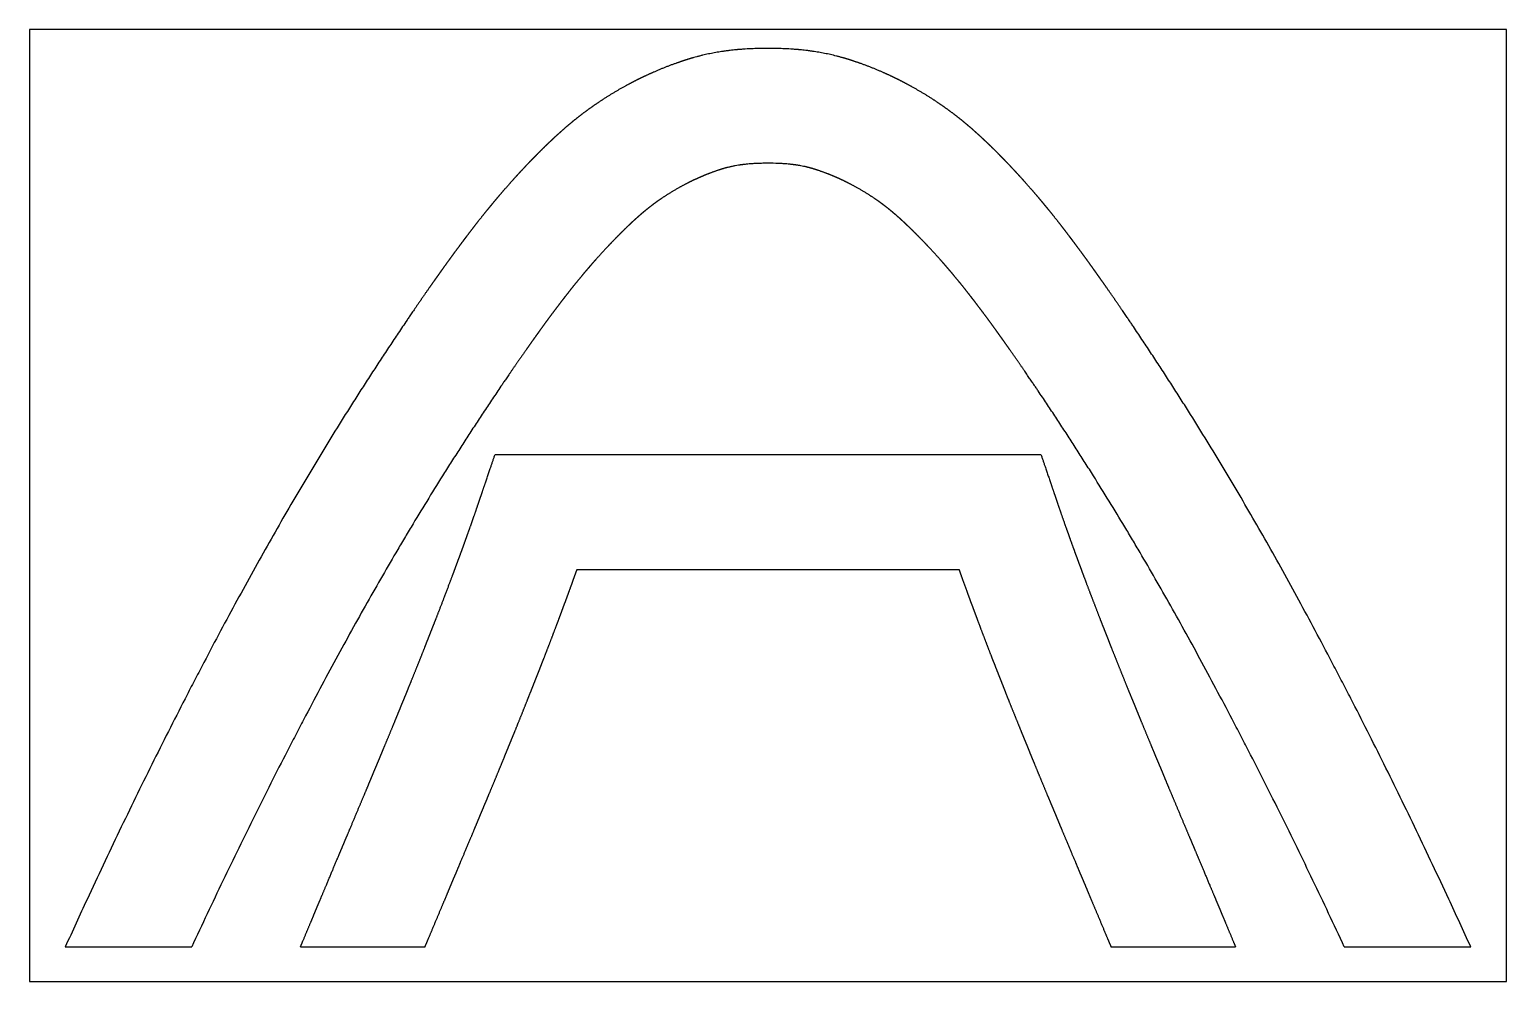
# Model space of a CAD drawing. Header units: inches. Extents: x -1514 to 1282, y -2074 to 286.
# Drawn here: x -20.04 to 24.96, y -882.02 to -853.02 of the extents above; entities that cross this region are included whole.
import ezdxf

# ---------------------------------------------------------------- set-up
doc = ezdxf.new("R2010")
doc.units = ezdxf.units.IN
doc.header["$LTSCALE"] = 0.1
doc.header["$MEASUREMENT"] = 0
doc.layers.add('pic', color=1, linetype='Continuous')

msp = doc.modelspace()

# ---------------------------------------------------------------- linework, layer by layer
at = {"color": 7, "linetype": 'Continuous', "lineweight": 25}
msp.add_line((-3.35546, -869.46911), (8.27769, -869.46911), dxfattribs=at)
for p, q in [((-18.94983, -880.97222), (-15.09884, -880.97222)), ((-11.78481, -880.97222), (-7.99056, -880.97222)), ((12.91285, -880.97222), (16.7071, -880.97222)), ((20.02109, -880.97222), (23.87209, -880.97222))]:
    msp.add_line(p, q)
msp.add_lwpolyline([(-5.85543, -865.96911), (10.77775, -865.96911)], dxfattribs=at)
for points, degree, knots in [([(1.5277, -853.63761), (1.52606, -853.63777), (1.52299, -853.63805), (1.51521, -853.63878), (1.5024, -853.63999), (1.47633, -853.6425), (1.42498, -853.64761), (1.35244, -853.65535), (1.28138, -853.66367), (1.22455, -853.67082), (1.18344, -853.67624), (1.13771, -853.68257), (1.07842, -853.69114), (0.97393, -853.70722), (0.8267, -853.7326), (0.64537, -853.76849), (0.49793, -853.80161), (0.39249, -853.82752), (0.33096, -853.84333), (0.27473, -853.85819), (0.21876, -853.87361), (0.16791, -853.88806), (0.14267, -853.89532), (0.12715, -853.89982), (0.12114, -853.90157), (0.11792, -853.9025)], 3, [-0.00256224, -0.00256224, -0.00256224, -0.00256224, 0.00137667, 0.00531558, 0.0131934, 0.02894904, 0.06046033, 0.1234829, 0.18650547, 0.21801676, 0.24952804, 0.28103933, 0.31255061, 0.37557318, 0.50161833, 0.62766347, 0.75370861, 0.81673118, 0.84824247, 0.87975376, 0.94277633, 0.97428761, 0.99004326, 0.99792108, 1.0057989, 1.0057989, 1.0057989, 1.0057989]), ([(3.39409, -853.6376), (3.39186, -853.6374), (3.38769, -853.63702), (3.37697, -853.63607), (3.35935, -853.63452), (3.32342, -853.63146), (3.25249, -853.6258), (3.11167, -853.61601), (2.837, -853.60223), (2.57116, -853.59783), (2.3499, -853.59878), (2.19925, -853.60075), (2.00733, -853.60606), (1.81001, -853.61597), (1.66933, -853.62578), (1.5982, -853.63147), (1.56265, -853.63451), (1.54459, -853.6361), (1.53589, -853.63687), (1.53037, -853.63737), (1.52868, -853.63752), (1.5277, -853.63761)], 3, [-0.0000823108, -0.0000823108, -0.0000823108, -0.0000823108, 0.0000672165, 0.0002167438, 0.0005157983, 0.0011139075, 0.0023101257, 0.0047025622, 0.0094874352, 0.0190571811, 0.0214496176, 0.0238420541, 0.0286269271, 0.0334118, 0.0358042365, 0.0370004548, 0.0375985639, 0.0378976185, 0.0380471457, 0.0381219094, 0.038196673, 0.038196673, 0.038196673, 0.038196673]), ([(4.80217, -853.90188), (4.79876, -853.90089), (4.79227, -853.89901), (4.77674, -853.89452), (4.75133, -853.88722), (4.71576, -853.8771), (4.67454, -853.86559), (4.63502, -853.85482), (4.59, -853.84292), (4.53064, -853.82763), (4.42577, -853.80173), (4.27652, -853.76804), (4.09396, -853.73186), (3.94633, -853.70655), (3.84109, -853.69051), (3.7814, -853.68197), (3.7351, -853.67563), (3.69468, -853.67036), (3.63837, -853.66333), (3.56801, -853.65516), (3.49605, -853.64752), (3.44508, -853.64245), (3.41918, -853.63996), (3.40646, -853.63876), (3.39872, -853.63803), (3.3957, -853.63775), (3.39409, -853.6376)], 3, [-0.00557581, -0.00557581, -0.00557581, -0.00557581, 0.00230206, 0.01017994, 0.02593569, 0.05744719, 0.08895869, 0.12047019, 0.1519817, 0.1834932, 0.2465162, 0.37256221, 0.49860822, 0.62465422, 0.68767723, 0.71918873, 0.75070023, 0.78221173, 0.81372324, 0.87674624, 0.93976924, 0.97128075, 0.9870365, 0.99491437, 0.99885331, 1.00279225, 1.00279225, 1.00279225, 1.00279225]), ([(0.11792, -853.9025), (0.11143, -853.90443), (0.09358, -853.90977), (0.06765, -853.91759), (0.01544, -853.93354), (-0.08866, -853.96626), (-0.29638, -854.03509), (-0.61768, -854.15254), (-0.93652, -854.28349), (-1.14035, -854.37406), (-1.25313, -854.42605), (-1.34378, -854.46886), (-1.43072, -854.51087), (-1.53919, -854.56447), (-1.73288, -854.6634), (-2.02957, -854.82507), (-2.3198, -854.99699), (-2.52369, -855.12535), (-2.68427, -855.23049), (-2.8465, -855.34105), (-3.00582, -855.45415), (-3.14326, -855.55572), (-3.24014, -855.62948), (-3.31773, -855.68977), (-3.39056, -855.74747), (-3.48206, -855.82129), (-3.60967, -855.92704), (-3.73693, -856.03613), (-3.81868, -856.10795), (-3.86389, -856.14813), (-3.90091, -856.1813), (-3.93279, -856.21006), (-3.9731, -856.24668), (-4.04579, -856.31336), (-4.15977, -856.41989), (-4.27503, -856.53014), (-4.34987, -856.60292), (-4.3915, -856.64372), (-4.4256, -856.67732), (-4.45576, -856.70718), (-4.4938, -856.74499), (-4.56212, -856.81334), (-4.66835, -856.92093), (-4.77448, -857.03019), (-4.85014, -857.10901), (-4.91108, -857.17301), (-4.96934, -857.23467), (-5.04237, -857.31255), (-5.17312, -857.45361), (-5.34601, -857.64441), (-5.48882, -857.80562), (-5.60241, -857.93578), (-5.7012, -858.05068), (-5.76448, -858.12509), (-5.79945, -858.16645), (-5.82787, -858.20018), (-5.85343, -858.23063), (-5.88586, -858.26939), (-5.9442, -858.33947), (-6.06135, -858.48163), (-6.21871, -858.67627), (-6.35087, -858.84277), (-6.45717, -858.97828), (-6.55069, -859.09889), (-6.61104, -859.17738), (-6.64132, -859.21691), (-6.65807, -859.23883), (-6.67189, -859.25694), (-6.6833, -859.27191), (-6.69796, -859.29117), (-6.72429, -859.32581), (-6.77724, -859.39571), (-6.86029, -859.50608), (-6.95632, -859.63478), (-7.05348, -859.76606), (-7.15176, -859.89992), (-7.2512, -860.03638), (-7.33922, -860.15808), (-7.39628, -860.23738), (-7.42498, -860.27738), (-7.44085, -860.29952), (-7.45407, -860.31799), (-7.46416, -860.33209), (-7.47748, -860.35073), (-7.50137, -860.38418), (-7.53894, -860.43691), (-7.58239, -860.49806), (-7.63737, -860.57565), (-7.71572, -860.68669), (-7.83034, -860.84993), (-8.04392, -861.15632), (-8.19611, -861.37742)], 2, [-0.00072252, -0.00072252, -0.00072252, 0.00074356, 0.00220964, 0.0051418, 0.01100613, 0.02273477, 0.04619205, 0.07746842, 0.10092571, 0.11265435, 0.12047344, 0.12829254, 0.13611163, 0.14784027, 0.17129755, 0.20257393, 0.22603121, 0.2416694, 0.25730759, 0.27294577, 0.28858396, 0.3003126, 0.3081317, 0.31595079, 0.32376989, 0.33549853, 0.35113671, 0.36286536, 0.36872968, 0.37263922, 0.37654877, 0.38045832, 0.38632264, 0.39805128, 0.41368947, 0.42541811, 0.43128243, 0.43519198, 0.43910152, 0.44301107, 0.44887539, 0.46060403, 0.47624222, 0.48797086, 0.49578995, 0.50360905, 0.51142814, 0.52315678, 0.54661406, 0.57007135, 0.58570953, 0.60134772, 0.61307636, 0.61894068, 0.62285023, 0.62675978, 0.63066933, 0.63653365, 0.64826229, 0.67171957, 0.69517685, 0.71081504, 0.72645323, 0.73818187, 0.74404619, 0.74697835, 0.74893312, 0.7508879, 0.75284267, 0.75577483, 0.76163915, 0.77336779, 0.78900598, 0.80464417, 0.82028236, 0.83592054, 0.85155873, 0.86328737, 0.86915169, 0.87208385, 0.87403863, 0.8759934, 0.87794817, 0.88088033, 0.88674465, 0.89456375, 0.90238284, 0.91411148, 0.92974967, 0.95320695, 1.00012152, 1.00012152, 1.00012152]), ([(13.11836, -861.37744), (12.96652, -861.15683), (12.75304, -860.85058), (12.63836, -860.68724), (12.5487, -860.56019), (12.47205, -860.45216), (12.42362, -860.38419), (12.39967, -860.35065), (12.38631, -860.33196), (12.37618, -860.31781), (12.36295, -860.29933), (12.34708, -860.27718), (12.31837, -860.23718), (12.2613, -860.15786), (12.17326, -860.03615), (12.07382, -859.89967), (11.97551, -859.76579), (11.87835, -859.6345), (11.78231, -859.50578), (11.69924, -859.3954), (11.64629, -859.3255), (11.61996, -859.29086), (11.6053, -859.2716), (11.59388, -859.25661), (11.58005, -859.2385), (11.56329, -859.21657), (11.533, -859.17701), (11.47262, -859.09849), (11.37906, -858.97784), (11.27273, -858.8423), (11.14054, -858.67576), (10.98317, -858.48112), (10.86602, -858.33898), (10.80769, -858.26891), (10.77527, -858.23017), (10.7497, -858.19971), (10.72128, -858.16598), (10.6863, -858.12461), (10.62301, -858.05019), (10.5242, -857.93528), (10.41059, -857.80511), (10.26776, -857.64389), (10.09487, -857.45309), (9.96411, -857.31203), (9.89108, -857.23416), (9.83283, -857.1725), (9.77182, -857.10843), (9.69611, -857.02956), (9.58993, -856.92026), (9.48369, -856.81266), (9.41536, -856.74433), (9.37734, -856.70653), (9.34717, -856.67668), (9.31303, -856.64304), (9.27137, -856.60221), (9.19647, -856.5294), (9.08118, -856.41912), (8.96721, -856.31261), (8.89454, -856.24596), (8.85426, -856.20938), (8.82238, -856.18062), (8.78534, -856.14743), (8.74011, -856.10724), (8.65832, -856.03541), (8.53102, -855.9263), (8.4034, -855.82055), (8.31189, -855.74675), (8.23905, -855.68905), (8.16144, -855.62877), (8.06454, -855.55501), (7.92708, -855.45345), (7.76774, -855.34037), (7.60551, -855.22983), (7.44489, -855.12468), (7.24095, -854.99633), (6.95066, -854.82442), (6.65391, -854.66277), (6.46018, -854.56385), (6.35169, -854.51026), (6.26474, -854.46826), (6.17394, -854.42539), (6.06102, -854.37335), (5.85696, -854.28271), (5.53787, -854.15171), (5.21644, -854.03429), (5.00868, -853.96552), (4.90458, -853.93285), (4.85237, -853.91692), (4.82644, -853.90912), (4.80858, -853.90379), (4.80217, -853.90188)], 2, [-0.00011589, -0.00011589, -0.00011589, 0.04679938, 0.07025701, 0.08589544, 0.10153386, 0.11326267, 0.11912708, 0.12205929, 0.12401409, 0.12596889, 0.12792369, 0.1308559, 0.13672031, 0.14844912, 0.16408755, 0.17972597, 0.19536439, 0.21100281, 0.22664123, 0.23837005, 0.24423446, 0.24716666, 0.24912146, 0.25107627, 0.25303107, 0.25596327, 0.26182768, 0.2735565, 0.28919492, 0.30483334, 0.32829098, 0.35174861, 0.36347743, 0.36934183, 0.37325144, 0.37716104, 0.38107065, 0.38693506, 0.39866387, 0.4143023, 0.42994072, 0.45339835, 0.47685598, 0.4885848, 0.49640401, 0.50422322, 0.51204243, 0.52377125, 0.53940967, 0.55113849, 0.5570029, 0.5609125, 0.56482211, 0.56873171, 0.57459612, 0.58632494, 0.60196336, 0.61369218, 0.61955658, 0.62346619, 0.6273758, 0.6312854, 0.63714981, 0.64887863, 0.66451705, 0.67624586, 0.68406508, 0.69188429, 0.6997035, 0.71143231, 0.72707074, 0.74270916, 0.75834758, 0.773986, 0.79744363, 0.82872048, 0.85217811, 0.86390693, 0.87172614, 0.87954535, 0.88736456, 0.89909338, 0.92255101, 0.95382785, 0.97728549, 0.9890143, 0.99487871, 0.99781092, 0.99927702, 1.00074312, 1.00074312, 1.00074312]), ([(1.84763, -857.12296), (1.82877, -857.12473), (1.78993, -857.12853), (1.73854, -857.13406), (1.69975, -857.13862), (1.67076, -857.14228), (1.65231, -857.14472), (1.62753, -857.14815), (1.59683, -857.15259), (1.54215, -857.16099), (1.48144, -857.17144), (1.41878, -857.18339), (1.37324, -857.19268), (1.32867, -857.20234), (1.28502, -857.21239), (1.24879, -857.22124), (1.22414, -857.22751), (1.20811, -857.23169), (1.19828, -857.23429), (1.18211, -857.23864), (1.16002, -857.24474), (1.13501, -857.2518), (1.11558, -857.25738), (1.10622, -857.26009)], 3, [0.002383545, 0.002383545, 0.002383545, 0.002383545, 0.064401766, 0.126419988, 0.188438209, 0.219447319, 0.25045643, 0.28146554, 0.312474651, 0.374492872, 0.498529314, 0.560547535, 0.622565756, 0.684583977, 0.746602198, 0.808620419, 0.83962953, 0.855134085, 0.87063864, 0.901647751, 0.932656861, 0.963665972, 0.994675082, 0.994675082, 0.994675082, 0.994675082]), ([(3.0744, -857.12297), (3.02562, -857.1186), (2.92916, -857.11135), (2.72619, -857.10117), (2.51552, -857.09755), (2.29967, -857.09938), (2.14456, -857.10367), (1.99304, -857.11128), (1.89641, -857.11858), (1.84763, -857.12296)], 3, [0.0000781715, 0.0000781715, 0.0000781715, 0.0000781715, 0.0048245819, 0.0095709923, 0.0190638131, 0.0238102235, 0.0285566339, 0.0333030443, 0.0380494547, 0.0380494547, 0.0380494547, 0.0380494547]), ([(3.81575, -857.26003), (3.80554, -857.25708), (3.78394, -857.25087), (3.75856, -857.2437), (3.74109, -857.23886), (3.73204, -857.2364), (3.72765, -857.23522), (3.72621, -857.23483), (3.71962, -857.23308), (3.71169, -857.23098), (3.69643, -857.227), (3.67819, -857.22233), (3.65645, -857.21692), (3.62777, -857.20998), (3.59127, -857.20154), (3.53248, -857.18873), (3.47108, -857.17662), (3.41252, -857.16621), (3.36688, -857.15867), (3.32828, -857.15279), (3.30051, -857.14881), (3.28494, -857.14665), (3.27202, -857.1449), (3.26296, -857.1437), (3.24897, -857.14189), (3.22397, -857.13876), (3.18443, -857.13414), (3.13266, -857.1286), (3.09344, -857.12476), (3.0744, -857.12297)], 3, [0.004946975, 0.004946975, 0.004946975, 0.004946975, 0.035961739, 0.066976503, 0.097991267, 0.113498649, 0.12125234, 0.125129186, 0.129006031, 0.144513413, 0.160020795, 0.191035559, 0.222050324, 0.253065088, 0.315094616, 0.377124144, 0.5011832, 0.563212728, 0.625242256, 0.687271784, 0.718286549, 0.733793931, 0.749301313, 0.764808695, 0.780316077, 0.811330841, 0.873360369, 0.935389897, 0.997419425, 0.997419425, 0.997419425, 0.997419425]), ([(1.10622, -857.26009), (0.93397, -857.31156), (0.63959, -857.41967), (0.42997, -857.50612), (0.27856, -857.57365), (0.15551, -857.63129), (0.03802, -857.68892), (-0.1078, -857.76363), (-0.36497, -857.90422), (-0.69495, -858.10827), (-0.93338, -858.27449), (-1.0617, -858.36954), (-1.15058, -858.43808), (-1.21047, -858.48563), (-1.27169, -858.53511), (-1.35886, -858.60748), (-1.44811, -858.68412), (-1.50646, -858.73546), (-1.5391, -858.76451), (-1.56556, -858.78826), (-1.58845, -858.80894), (-1.61819, -858.836), (-1.67237, -858.88575), (-1.7594, -858.96717), (-1.84985, -859.05379), (-1.90964, -859.11198), (-1.94325, -859.14496), (-1.9706, -859.17193), (-1.99532, -859.19642), (-2.02681, -859.22775), (-2.08343, -859.28442), (-2.17186, -859.37404), (-2.2732, -859.47843), (-2.37578, -859.58581), (-2.47352, -859.68972), (-2.59614, -859.82207), (-2.76655, -860.01022), (-2.93562, -860.20259), (-3.04362, -860.32825), (-3.09747, -860.39161), (-3.12728, -860.42688), (-3.15139, -860.45551), (-3.17307, -860.48134), (-3.20078, -860.51447), (-3.25073, -860.5745), (-3.35164, -860.69697), (-3.48859, -860.86641), (-3.60471, -861.01273), (-3.69865, -861.13251), (-3.78174, -861.23968), (-3.83565, -861.30979), (-3.86558, -861.34888), (-3.89021, -861.38115), (-3.91057, -861.40787), (-3.93705, -861.44272), (-3.98476, -861.50571), (-4.06006, -861.60579), (-4.14759, -861.7231), (-4.23661, -861.84339), (-4.3271, -861.96664), (-4.41905, -862.09284), (-4.50079, -862.20585), (-4.55393, -862.2797), (-4.5807, -862.317), (-4.5955, -862.33766), (-4.60788, -862.35494), (-4.61723, -862.36802), (-4.62963, -862.38535), (-4.65186, -862.41649), (-4.69695, -862.47977), (-4.76866, -862.58084), (-4.85308, -862.70047), (-4.96165, -862.8551), (-5.16525, -863.14715), (-5.31179, -863.36002)], 2, [0.000675816, 0.000675816, 0.000675816, 0.047514806, 0.0787408, 0.102160295, 0.117773292, 0.133386289, 0.148999286, 0.172418781, 0.219257772, 0.266096762, 0.289516258, 0.305129255, 0.316839002, 0.324645501, 0.336355248, 0.351968245, 0.363677993, 0.369532867, 0.373436116, 0.377339365, 0.381242614, 0.387097488, 0.398807236, 0.414420233, 0.42612998, 0.431984854, 0.435888103, 0.439791353, 0.443694602, 0.449549476, 0.461259223, 0.47687222, 0.492485217, 0.508098214, 0.523711211, 0.547130706, 0.5783567, 0.601776195, 0.613485943, 0.619340816, 0.623244066, 0.627147315, 0.631050564, 0.636905438, 0.648615186, 0.672034681, 0.695454176, 0.711067173, 0.72668017, 0.738389918, 0.744244791, 0.748148041, 0.75205129, 0.755954539, 0.761809413, 0.77351916, 0.789132157, 0.804745154, 0.820358151, 0.835971148, 0.851584145, 0.863293892, 0.869148766, 0.872076203, 0.874027828, 0.875979452, 0.877931077, 0.880858514, 0.886713388, 0.898423135, 0.914036132, 0.929649129, 0.953068624, 0.999907615, 0.999907615, 0.999907615]), ([(10.23401, -863.36), (10.08786, -863.14768), (9.88441, -862.85583), (9.7758, -862.70114), (9.69128, -862.58136), (9.61941, -862.48007), (9.57419, -862.41662), (9.55189, -862.38538), (9.53945, -862.368), (9.53006, -862.35486), (9.51769, -862.33759), (9.50288, -862.31693), (9.47611, -862.27962), (9.42297, -862.20575), (9.34121, -862.09273), (9.24925, -861.96652), (9.15875, -861.84326), (9.06972, -861.72296), (8.98219, -861.60563), (8.90688, -861.50555), (8.85917, -861.44256), (8.83268, -861.40771), (8.81233, -861.381), (8.78769, -861.34872), (8.75774, -861.3096), (8.7038, -861.23946), (8.62068, -861.13225), (8.5267, -861.01243), (8.41057, -860.86608), (8.27362, -860.69666), (8.17274, -860.57423), (8.12281, -860.51423), (8.09511, -860.48111), (8.07345, -860.4553), (8.04933, -860.42667), (8.01951, -860.39139), (7.96563, -860.32801), (7.8576, -860.20232), (7.68849, -860.00991), (7.51807, -859.82174), (7.39544, -859.68939), (7.29772, -859.5855), (7.19503, -859.47802), (7.09367, -859.37361), (7.00526, -859.28401), (6.94869, -859.22739), (6.91722, -859.19609), (6.89255, -859.17165), (6.86514, -859.14463), (6.83148, -859.11161), (6.77161, -859.05334), (6.6811, -858.96667), (6.59409, -858.88528), (6.53998, -858.83559), (6.51027, -858.80857), (6.48744, -858.78795), (6.46096, -858.76418), (6.42829, -858.73511), (6.3699, -858.68374), (6.28061, -858.60708), (6.19345, -858.53473), (6.13227, -858.48528), (6.07244, -858.43779), (5.98349, -858.36921), (5.85513, -858.27415), (5.6167, -858.10795), (5.28664, -857.90389), (5.02945, -857.76333), (4.88361, -857.68862), (4.76617, -857.63103), (4.64274, -857.57322), (4.49107, -857.5056), (4.28132, -857.41912), (3.98729, -857.31119), (3.81575, -857.26003)], 2, [0.00008814, 0.00008814, 0.00008814, 0.046926783, 0.070346104, 0.085958985, 0.101571866, 0.113281526, 0.119136357, 0.122063772, 0.124015382, 0.125966992, 0.127918602, 0.130846017, 0.136700848, 0.148410508, 0.164023389, 0.17963627, 0.195249151, 0.210862032, 0.226474913, 0.238184573, 0.244039404, 0.247942624, 0.251845844, 0.255749064, 0.261603895, 0.273313555, 0.288926436, 0.304539317, 0.327958638, 0.35137796, 0.36308762, 0.368942451, 0.372845671, 0.376748891, 0.380652111, 0.386506942, 0.398216602, 0.421635924, 0.452861685, 0.476281007, 0.491893888, 0.507506768, 0.523119649, 0.53873253, 0.550442191, 0.556297021, 0.560200241, 0.564103462, 0.568006682, 0.573861512, 0.585571173, 0.601184054, 0.612893714, 0.618748545, 0.622651765, 0.626554985, 0.630458205, 0.636313036, 0.648022696, 0.663635577, 0.675345238, 0.683151678, 0.694861339, 0.71047422, 0.733893541, 0.780732184, 0.827570826, 0.850990148, 0.866603028, 0.882215909, 0.89782879, 0.921248112, 0.952473873, 0.999312516, 0.999312516, 0.999312516]), ([(-8.19611, -861.37742), (-8.2135, -861.40276), (-8.24893, -861.4544), (-8.3145, -861.55007), (-8.39004, -861.66049), (-8.47009, -861.77786), (-8.56025, -861.9106), (-8.67146, -862.07498), (-8.80364, -862.27139), (-8.93476, -862.46727), (-9.06568, -862.66388), (-9.1962, -862.86094), (-9.36987, -863.12456), (-9.58611, -863.45542), (-9.8439, -863.85406), (-10.09998, -864.25434), (-10.439, -864.78994), (-10.85843, -865.46339), (-11.26982, -866.13837), (-11.59444, -866.67986), (-11.91528, -867.22099), (-12.31699, -867.90994), (-12.80042, -868.75723), (-13.28673, -869.62762), (-13.78063, -870.5293), (-14.28115, -871.46054), (-14.70369, -872.26099), (-15.04582, -872.91756), (-15.38671, -873.57747), (-15.80978, -874.4072), (-16.31284, -875.41115), (-16.8111, -876.42303), (-17.46965, -877.78388), (-18.18315, -879.296), (-18.73028, -880.48831), (-18.94983, -880.97222)], 3, [-0.000014202, -0.000014202, -0.000014202, -0.000014202, 0.000962388, 0.001938977, 0.003892156, 0.005845334, 0.007798513, 0.01170487, 0.015611228, 0.019517585, 0.023423942, 0.027330299, 0.031236657, 0.039049371, 0.046862086, 0.0546748, 0.062487515, 0.078112944, 0.093738373, 0.101551088, 0.109363802, 0.124989232, 0.140614661, 0.15624009, 0.171865519, 0.187490948, 0.203116377, 0.210929092, 0.218741807, 0.234367236, 0.249992665, 0.265618094, 0.281243523, 0.312494381, 0.33370251, 0.33370251, 0.33370251, 0.33370251]), ([(23.87209, -880.97222), (23.65004, -880.48279), (23.10039, -879.28514), (22.38446, -877.76828), (21.72606, -876.40808), (21.22791, -875.3967), (20.72502, -874.39334), (20.30215, -873.56418), (19.9614, -872.90472), (19.61954, -872.24883), (19.19739, -871.44928), (18.69734, -870.51912), (18.20393, -869.61853), (17.71815, -868.74926), (17.23518, -867.90295), (16.8339, -867.21485), (16.51335, -866.67429), (16.18901, -866.13335), (15.778, -865.45908), (15.35897, -864.78634), (15.02031, -864.25135), (14.7645, -863.85154), (14.50701, -863.45337), (14.29103, -863.12293), (14.11753, -862.85958), (13.98709, -862.66264), (13.8564, -862.46637), (13.72548, -862.2708), (13.61513, -862.10683), (13.52514, -861.97366), (13.45807, -861.87464), (13.38393, -861.7656), (13.30291, -861.64683), (13.22937, -861.53934), (13.16728, -861.44874), (13.13453, -861.401), (13.11836, -861.37744)], 3, [0.666053457, 0.666053457, 0.666053457, 0.666053457, 0.687506285, 0.718757123, 0.734382542, 0.750007961, 0.76563338, 0.781258799, 0.789071509, 0.796884218, 0.812509637, 0.828135056, 0.843760475, 0.859385894, 0.875011313, 0.890636732, 0.898449442, 0.906262151, 0.92188757, 0.937512989, 0.945325699, 0.953138408, 0.960951118, 0.968763827, 0.972670182, 0.976576537, 0.980482892, 0.984389246, 0.988295601, 0.990248779, 0.992201956, 0.994155133, 0.996108311, 0.998061488, 0.999038077, 1.000014665, 1.000014665, 1.000014665, 1.000014665]), ([(-5.31179, -863.36002), (-5.32044, -863.37263), (-5.33791, -863.39808), (-5.37147, -863.44702), (-5.41178, -863.50583), (-5.45722, -863.57221), (-5.51396, -863.65521), (-5.57782, -863.74885), (-5.66322, -863.8746), (-5.77122, -864.03423), (-5.89827, -864.22301), (-6.02467, -864.41184), (-6.15078, -864.60125), (-6.27657, -864.79117), (-6.44398, -865.04529), (-6.65243, -865.36424), (-6.90095, -865.74858), (-7.14787, -866.13452), (-7.47472, -866.65093), (-7.87925, -867.30047), (-8.27587, -867.95124), (-8.58879, -868.47322), (-8.8979, -868.99459), (-9.28551, -869.65938), (-9.75295, -870.47863), (-10.2244, -871.32245), (-10.70457, -872.19907), (-11.19233, -873.10657), (-11.60498, -873.88829), (-11.93956, -874.53039), (-12.2728, -875.17549), (-12.68653, -875.98692), (-13.17863, -876.96901), (-13.66612, -877.95902), (-14.3063, -879.28193), (-14.78321, -880.29238), (-15.09884, -880.97222)], 3, [0.000010752, 0.000010752, 0.000010752, 0.000010752, 0.000499024, 0.000987295, 0.001963837, 0.002940379, 0.003916921, 0.005870006, 0.00782309, 0.011729259, 0.015635428, 0.019541597, 0.023447766, 0.027353935, 0.031260104, 0.039072442, 0.04688478, 0.054697117, 0.062509455, 0.078134131, 0.093758807, 0.101571145, 0.109383482, 0.125008158, 0.140632834, 0.15625751, 0.171882185, 0.187506861, 0.203131537, 0.210943875, 0.218756213, 0.234380888, 0.250005564, 0.26563024, 0.281254915, 0.312045518, 0.312045518, 0.312045518, 0.312045518]), ([(20.02109, -880.97222), (19.70304, -880.28717), (19.22377, -879.27184), (18.58126, -877.94447), (18.09389, -876.95494), (17.60196, -875.97343), (17.18843, -875.16257), (16.85534, -874.51792), (16.52102, -873.87648), (16.10875, -873.09566), (15.62146, -872.18922), (15.14178, -871.31368), (14.67086, -870.47098), (14.20388, -869.65268), (13.81669, -868.98873), (13.50784, -868.46789), (13.1952, -867.94645), (12.79894, -867.29636), (12.3948, -866.64751), (12.06829, -866.13168), (11.82164, -865.74618), (11.57339, -865.3623), (11.3652, -865.04375), (11.19796, -864.7899), (11.07225, -864.6001), (10.94632, -864.41097), (10.82019, -864.22254), (10.71401, -864.06477), (10.62714, -863.93621), (10.56266, -863.84101), (10.49235, -863.7376), (10.41407, -863.62284), (10.34258, -863.51834), (10.28195, -863.42986), (10.24985, -863.38307), (10.23401, -863.36)], 3, [0.687713545, 0.687713545, 0.687713545, 0.687713545, 0.71874459, 0.734369273, 0.749993956, 0.76561864, 0.781243323, 0.789055664, 0.796868006, 0.812492689, 0.828117372, 0.843742055, 0.859366738, 0.874991422, 0.890616105, 0.898428446, 0.906240788, 0.921865471, 0.937490154, 0.945302496, 0.953114837, 0.960927179, 0.968739521, 0.972645691, 0.976551862, 0.980458033, 0.984364204, 0.988270375, 0.99022346, 0.992176545, 0.994129631, 0.996082716, 0.998035801, 0.999012344, 0.999988887, 0.999988887, 0.999988887, 0.999988887]), ([(-11.78481, -880.97222), (-11.72385, -880.82632), (-11.58283, -880.48906), (-11.45147, -880.17521), (-11.36161, -879.96066), (-11.30479, -879.82508), (-11.2783, -879.76188), (-11.26728, -879.7356), (-11.26012, -879.71852), (-11.24105, -879.67304), (-11.20219, -879.5804), (-11.14024, -879.43274), (-11.04906, -879.21554), (-10.9103, -878.88522), (-10.72848, -878.45278), (-10.58064, -878.10138), (-10.50385, -877.9189), (-10.46039, -877.81566), (-10.42518, -877.73201), (-10.39411, -877.65821), (-10.37024, -877.60152), (-10.33739, -877.52349), (-10.25906, -877.33738), (-10.13632, -877.0456), (-10.0055, -876.73438), (-9.88417, -876.44547), (-9.7863, -876.2122), (-9.72085, -876.05605), (-9.67087, -875.93673), (-9.62922, -875.83722), (-9.60058, -875.76877), (-9.57827, -875.71541), (-9.55927, -875.66995), (-9.54598, -875.63814), (-9.5368, -875.61617), (-9.53098, -875.60223), (-9.52772, -875.59443), (-9.52531, -875.58866), (-9.52099, -875.57832), (-9.516, -875.56638), (-9.50692, -875.54461), (-9.49286, -875.51094), (-9.47285, -875.46297), (-9.44498, -875.39616), (-9.40547, -875.30135), (-9.35077, -875.16999), (-9.28919, -875.02193), (-9.2134, -874.83945), (-9.10977, -874.58941), (-8.99511, -874.31195), (-8.89808, -874.07645), (-8.83055, -873.91214), (-8.77747, -873.78277), (-8.73186, -873.6714), (-8.70293, -873.60067), (-8.68698, -873.56165), (-8.67661, -873.53627), (-8.67115, -873.52289), (-8.66628, -873.51096), (-8.65781, -873.49023), (-8.64078, -873.4485), (-8.60692, -873.36545), (-8.55463, -873.23701), (-8.49552, -873.09148), (-8.42243, -872.91111), (-8.32178, -872.66183), (-8.2093, -872.3819), (-8.09938, -872.10693), (-8.00543, -871.87066), (-7.93953, -871.70424), (-7.89395, -871.58881), (-7.86495, -871.51521), (-7.85044, -871.47836), (-7.84257, -871.45835), (-7.83326, -871.43468), (-7.82061, -871.40248), (-7.80247, -871.35627), (-7.76999, -871.27345), (-7.7199, -871.14537), (-7.64917, -870.9639), (-7.5519, -870.71298), (-7.41628, -870.3605), (-7.25955, -869.94833), (-7.1465, -869.64728), (-7.09115, -869.49889), (-7.06519, -869.42908), (-7.05468, -869.40076), (-7.04666, -869.37914), (-7.03162, -869.33858), (-7.00857, -869.2763), (-6.9758, -869.18751), (-6.9304, -869.06402), (-6.87921, -868.92408), (-6.82875, -868.78536), (-6.77892, -868.64764), (-6.73021, -868.51231), (-6.67976, -868.37127), (-6.61755, -868.19624), (-6.53138, -867.95145), (-6.44658, -867.70737), (-6.38674, -867.53342), (-6.34512, -867.41166), (-6.31577, -867.3253), (-6.28534, -867.23564), (-6.2309, -867.07526), (-6.1461, -866.82543), (-5.97654, -866.32592), (-5.85543, -865.96911)], 2, [0.16716749, 0.16716749, 0.16716749, 0.185667111, 0.210985518, 0.227864456, 0.24052366, 0.246853261, 0.249490595, 0.250545529, 0.25212793, 0.257402598, 0.265842067, 0.27850127, 0.295380208, 0.320698615, 0.346017022, 0.358676225, 0.365005827, 0.369225561, 0.373445296, 0.376610097, 0.378719964, 0.383994632, 0.396653835, 0.413532773, 0.430411711, 0.447290649, 0.459949853, 0.468389322, 0.476828791, 0.483158392, 0.487378127, 0.491597861, 0.494762662, 0.496872529, 0.49845493, 0.49924613, 0.499773597, 0.500301064, 0.50082853, 0.501619731, 0.503202131, 0.505311998, 0.508476799, 0.512696534, 0.519026135, 0.527465604, 0.535905073, 0.548564277, 0.565443215, 0.582322153, 0.594981356, 0.603420825, 0.611860294, 0.618189896, 0.621354697, 0.623464564, 0.624783231, 0.625310698, 0.626101898, 0.627684298, 0.630849099, 0.637178701, 0.64561817, 0.654057639, 0.666716842, 0.68359578, 0.700474718, 0.717353656, 0.730012859, 0.738452328, 0.74478193, 0.747946731, 0.749529131, 0.750584065, 0.752166465, 0.754276333, 0.757441134, 0.763770735, 0.772210204, 0.784869408, 0.801748346, 0.827066753, 0.852385159, 0.865044363, 0.871373965, 0.874011299, 0.875066232, 0.876648633, 0.879813434, 0.884033168, 0.89036277, 0.898802239, 0.907241708, 0.915681177, 0.924120646, 0.932560115, 0.940999584, 0.953658787, 0.970537725, 0.983196928, 0.991636397, 0.997965999, 1.002185733, 1.008515335, 1.021174539, 1.038053477, 1.080250821, 1.080250821, 1.080250821]), ([(10.77775, -865.96911), (10.90048, -866.33071), (11.07232, -866.83697), (11.15822, -867.09005), (11.21349, -867.25289), (11.24408, -867.34301), (11.2858, -867.46564), (11.36407, -867.69376), (11.46105, -867.97271), (11.54054, -868.19832), (11.58043, -868.31062), (11.59588, -868.35401), (11.61683, -868.41275), (11.66816, -868.55614), (11.74247, -868.76195), (11.80589, -868.93615), (11.85743, -869.07697), (11.90323, -869.20145), (11.93631, -869.29104), (11.95966, -869.3541), (11.97639, -869.3992), (11.99129, -869.43932), (12.01883, -869.51335), (12.0742, -869.6617), (12.16218, -869.89589), (12.26537, -870.16825), (12.37122, -870.44539), (12.47973, -870.72731), (12.577, -870.97815), (12.64773, -871.15956), (12.69781, -871.28756), (12.73031, -871.37042), (12.74837, -871.4164), (12.76322, -871.45416), (12.77602, -871.48671), (12.79208, -871.52749), (12.82111, -871.60115), (12.86669, -871.71655), (12.93261, -871.88296), (13.02656, -872.11918), (13.13648, -872.39409), (13.24895, -872.67395), (13.36397, -872.95873), (13.46683, -873.21223), (13.53402, -873.37725), (13.56791, -873.46034), (13.58486, -873.50187), (13.59444, -873.52532), (13.60208, -873.54405), (13.6133, -873.5715), (13.62925, -873.61051), (13.6582, -873.68128), (13.70383, -873.79268), (13.75693, -873.92209), (13.82449, -874.08644), (13.92154, -874.32198), (14.03621, -874.59944), (14.13985, -874.84946), (14.21563, -875.03191), (14.2772, -875.17994), (14.33189, -875.31127), (14.3714, -875.40604), (14.39926, -875.47285), (14.41926, -875.52077), (14.43337, -875.55457), (14.44229, -875.57595), (14.44767, -875.58882), (14.45066, -875.59598), (14.45526, -875.60701), (14.46176, -875.62257), (14.47099, -875.64466), (14.48435, -875.67662), (14.50344, -875.7223), (14.52585, -875.77588), (14.5546, -875.8446), (14.60834, -875.97299), (14.69813, -876.18726), (14.81016, -876.45429), (14.9316, -876.74344), (15.06244, -877.0547), (15.18512, -877.34633), (15.2634, -877.53231), (15.29619, -877.61021), (15.31535, -877.65572), (15.33302, -877.69769), (15.36397, -877.77121), (15.42053, -877.90558), (15.50549, -878.10746), (15.65277, -878.45752), (15.83411, -878.88884), (15.9727, -879.21876), (16.06387, -879.43594), (16.11967, -879.56894), (16.14987, -879.64095), (16.1707, -879.69062), (16.18524, -879.72528), (16.20049, -879.76166), (16.22879, -879.82919), (16.28557, -879.96467), (16.37554, -880.17948), (16.50695, -880.49346), (16.64709, -880.8286), (16.7071, -880.97222)], 2, [-0.079103755, -0.079103755, -0.079103755, -0.036950777, -0.020089585, -0.007443692, -0.001120745, 0.003094553, 0.013632797, 0.030493989, 0.04735518, 0.057893425, 0.061054898, 0.063162547, 0.068431669, 0.081077563, 0.093723456, 0.102154052, 0.110584647, 0.116907594, 0.121122892, 0.124284365, 0.126392014, 0.129553488, 0.135876434, 0.148522328, 0.165383519, 0.182244711, 0.199105902, 0.215967093, 0.228612987, 0.237043582, 0.243366529, 0.246528003, 0.248635652, 0.2507433, 0.252850949, 0.256012423, 0.262335369, 0.270765965, 0.283411859, 0.30027305, 0.317134241, 0.333995433, 0.350856624, 0.363502517, 0.369825464, 0.372986938, 0.374567674, 0.375621499, 0.377202235, 0.379309884, 0.382471358, 0.388794304, 0.3972249, 0.405655496, 0.418301389, 0.435162581, 0.452023772, 0.464669666, 0.473100261, 0.481530857, 0.487853804, 0.492069101, 0.495230575, 0.497338224, 0.49891896, 0.499709329, 0.500236241, 0.501026609, 0.502080434, 0.50366117, 0.505768819, 0.508930293, 0.513145591, 0.517360888, 0.523683835, 0.536329729, 0.55319092, 0.570052111, 0.586913303, 0.603774494, 0.616420388, 0.62168951, 0.623797159, 0.625904808, 0.628012457, 0.633281579, 0.641712175, 0.654358068, 0.679649855, 0.704941642, 0.721802833, 0.734448727, 0.740771674, 0.744986971, 0.748148445, 0.750256094, 0.753417567, 0.759740514, 0.772386407, 0.789247599, 0.814539386, 0.832741629, 0.832741629, 0.832741629]), ([(-7.99056, -880.97222), (-7.98417, -880.95698), (-7.94612, -880.86626), (-7.86889, -880.68226), (-7.7521, -880.40415), (-7.60028, -880.04289), (-7.46403, -879.71892), (-7.36412, -879.48145), (-7.29033, -879.3061), (-7.23753, -879.18067), (-7.20307, -879.0988), (-7.18372, -879.05284), (-7.16838, -879.01639), (-7.15157, -878.97647), (-7.13103, -878.92769), (-7.09435, -878.84054), (-7.03849, -878.70781), (-6.96092, -878.52343), (-6.82733, -878.20575), (-6.6653, -877.82003), (-6.54367, -877.53009), (-6.46478, -877.34183), (-6.41176, -877.21521), (-6.37621, -877.13024), (-6.35166, -877.07151), (-6.33245, -877.02557), (-6.31604, -876.98629), (-6.30567, -876.96147), (-6.30055, -876.9492), (-6.29768, -876.94234), (-6.29553, -876.93719), (-6.29174, -876.92811), (-6.28735, -876.91761), (-6.27936, -876.89847), (-6.26347, -876.86038), (-6.23884, -876.80135), (-6.21087, -876.73429), (-6.17613, -876.65093), (-6.12795, -876.53525), (-6.06001, -876.37191), (-5.96673, -876.14729), (-5.86293, -875.89673), (-5.76194, -875.65232), (-5.66375, -875.41406), (-5.58029, -875.21096), (-5.52199, -875.06876), (-5.48179, -874.97057), (-5.45624, -874.90808), (-5.44355, -874.87703), (-5.43648, -874.85974), (-5.43101, -874.84634), (-5.42408, -874.82937), (-5.41574, -874.80895), (-5.40066, -874.77199), (-5.37064, -874.69836), (-5.32423, -874.58439), (-5.25853, -874.42272), (-5.16778, -874.19875), (-5.06595, -873.9464), (-4.96601, -873.69765), (-4.86796, -873.45251), (-4.78381, -873.24117), (-4.72459, -873.09189), (-4.67768, -872.97338), (-4.63704, -872.87044), (-4.61114, -872.80471), (-4.59674, -872.76813), (-4.58555, -872.73969), (-4.57222, -872.70579), (-4.55606, -872.66465), (-4.52693, -872.59041), (-4.48198, -872.47563), (-4.4311, -872.34527), (-4.3681, -872.1834), (-4.2812, -871.95902), (-4.18384, -871.70601), (-4.08845, -871.45641), (-3.99501, -871.21022), (-3.91496, -870.99778), (-3.8587, -870.84763), (-3.81974, -870.74325), (-3.79492, -870.67656), (-3.78114, -870.63949), (-3.77035, -870.61041), (-3.75814, -870.5775), (-3.74323, -870.53724), (-3.7164, -870.4647), (-3.67504, -870.35251), (-3.61659, -870.19324), (-3.54762, -870.00398), (-3.49113, -869.84788), (-3.45475, -869.74687), (-3.43546, -869.69314), (-3.42108, -869.65304), (-3.38387, -869.54906), (-3.35546, -869.46911)], 2, [0.258802085, 0.258802085, 0.258802085, 0.261050351, 0.27208061, 0.286787621, 0.308848137, 0.330908654, 0.345615665, 0.356645923, 0.363999429, 0.369514558, 0.372272123, 0.374110499, 0.375948876, 0.377787252, 0.380544817, 0.386059946, 0.393413451, 0.40444371, 0.426504226, 0.448564743, 0.463271754, 0.474302012, 0.481655518, 0.487170647, 0.4908474, 0.494524152, 0.497281717, 0.498660499, 0.49934989, 0.499809484, 0.500269079, 0.500728673, 0.501418064, 0.502796846, 0.505554411, 0.509231163, 0.512907916, 0.518423045, 0.525776551, 0.536806809, 0.55151382, 0.566220831, 0.580927842, 0.595634854, 0.606665112, 0.614018617, 0.619533747, 0.622291311, 0.623670093, 0.624589282, 0.62550847, 0.626427658, 0.62780644, 0.630564005, 0.636079134, 0.64343264, 0.654462898, 0.669169909, 0.68387692, 0.698583931, 0.713290942, 0.724321201, 0.731674706, 0.739028212, 0.744543341, 0.747300905, 0.749139282, 0.750977658, 0.752816035, 0.755573599, 0.761088728, 0.768442234, 0.775795739, 0.786825998, 0.801533009, 0.81624002, 0.830947031, 0.845654042, 0.8566843, 0.864037806, 0.869552935, 0.8723105, 0.874148876, 0.875987252, 0.877825629, 0.880583193, 0.886098322, 0.893451828, 0.904482086, 0.915512345, 0.92286585, 0.927461791, 0.929300168, 0.932057732, 0.941249614, 0.941249614, 0.941249614]), ([(8.27769, -869.46911), (8.29486, -869.51742), (8.32753, -869.60895), (8.37725, -869.74772), (8.45605, -869.966), (8.53691, -870.18787), (8.59576, -870.34825), (8.63746, -870.46138), (8.66454, -870.53459), (8.6796, -870.57524), (8.69194, -870.60851), (8.70281, -870.63781), (8.71657, -870.67484), (8.74141, -870.74156), (8.78037, -870.84595), (8.83663, -870.99612), (8.91668, -871.20859), (9.01013, -871.4548), (9.10552, -871.7044), (9.20287, -871.95741), (9.28977, -872.18178), (9.35275, -872.34364), (9.40363, -872.47398), (9.44857, -872.58875), (9.4777, -872.66297), (9.49386, -872.70412), (9.50717, -872.73796), (9.51847, -872.7667), (9.53285, -872.80322), (9.55876, -872.86898), (9.5994, -872.97192), (9.64631, -873.09045), (9.70554, -873.23974), (9.78969, -873.4511), (9.88775, -873.69625), (9.98768, -873.945), (10.0895, -874.19735), (10.18025, -874.42131), (10.24595, -874.58298), (10.29234, -874.69691), (10.3224, -874.77063), (10.33906, -874.81144), (10.3529, -874.84533), (10.3639, -874.87228), (10.37806, -874.90693), (10.40359, -874.96937), (10.4438, -875.0676), (10.50211, -875.2098), (10.58557, -875.41292), (10.68376, -875.65118), (10.78475, -875.89559), (10.88854, -876.14614), (10.98182, -876.37075), (11.04975, -876.53407), (11.09792, -876.64974), (11.13266, -876.73309), (11.16063, -876.80015), (11.18525, -876.85917), (11.20115, -876.89725), (11.20913, -876.91637), (11.21353, -876.92692), (11.21816, -876.938), (11.2219, -876.94695), (11.22768, -876.96078), (11.23804, -876.9856), (11.2545, -877.02499), (11.27374, -877.07101), (11.29834, -877.12985), (11.33395, -877.21494), (11.38702, -877.34171), (11.46597, -877.53011), (11.58762, -877.8201), (11.74957, -878.20565), (11.88303, -878.523), (11.9605, -878.70715), (12.01628, -878.83969), (12.05291, -878.92672), (12.07342, -878.97542), (12.09019, -879.01527), (12.10554, -879.05172), (12.12483, -879.09754), (12.15922, -879.17923), (12.2119, -879.30439), (12.28556, -879.47942), (12.38533, -879.71656), (12.52148, -880.0403), (12.67338, -880.40173), (12.79037, -880.68034), (12.86781, -880.86485), (12.90622, -880.95642), (12.91285, -880.97222)], 2, [0.058635951, 0.058635951, 0.058635951, 0.064151701, 0.069667452, 0.080698952, 0.095407618, 0.106439119, 0.113793452, 0.119309202, 0.122067077, 0.12390566, 0.125744244, 0.127582827, 0.130340702, 0.135856452, 0.143210786, 0.154242286, 0.168950953, 0.183659619, 0.198368286, 0.213076953, 0.224108453, 0.231462787, 0.23881712, 0.24433287, 0.247090745, 0.248929328, 0.250767912, 0.252606495, 0.25536437, 0.26088012, 0.268234454, 0.275588787, 0.286620287, 0.301328954, 0.316037621, 0.330746288, 0.345454954, 0.356486455, 0.363840788, 0.369356538, 0.372114413, 0.373952996, 0.37579158, 0.377630163, 0.380388038, 0.385903788, 0.393258122, 0.404289622, 0.418998288, 0.433706955, 0.448415622, 0.463124289, 0.474155789, 0.481510122, 0.487025873, 0.490703039, 0.494380206, 0.497138081, 0.498517018, 0.499206487, 0.499666133, 0.500355602, 0.501274894, 0.502653831, 0.505411706, 0.509088873, 0.512766039, 0.51828179, 0.525636123, 0.536667623, 0.55137629, 0.57343929, 0.59550229, 0.60653379, 0.613888124, 0.619403874, 0.622161749, 0.624000332, 0.625838916, 0.627677499, 0.630435374, 0.635951124, 0.643305458, 0.654336958, 0.669045624, 0.691108625, 0.713171625, 0.727880292, 0.738911792, 0.741234828, 0.741234828, 0.741234828])]:
    msp.add_open_spline(points, degree=degree, knots=knots, dxfattribs=at)
at = {"layer": 'pic'}
msp.add_lwpolyline([(-20.03884, -882.02434), (24.96116, -882.02434), (24.96116, -853.02434), (-20.03884, -853.02434)], close=True, dxfattribs=at)

doc.saveas('drawing.dxf')
